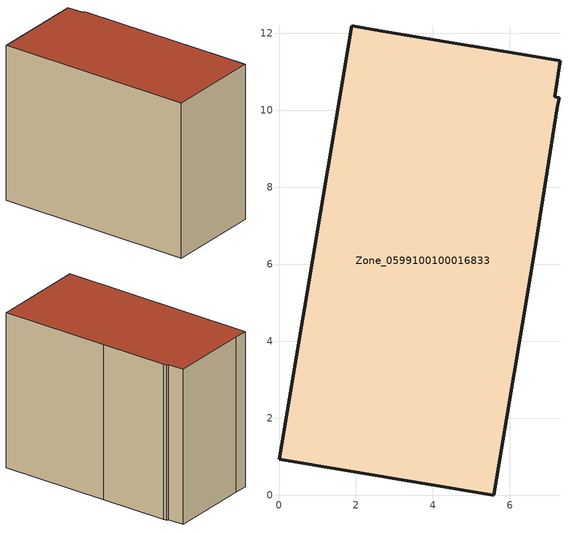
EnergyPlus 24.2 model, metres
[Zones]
Zone_0599100100016833
 floor ground (C_G): 1.89,12.2 2.69,12.06 7.3,11.29 7.17,10.36 7.28,10.33 7.24,10.09 6.64,6.28 5.59,0 0,0.93 z0
 wall outside (C_F): 6.64,6.28 7.24,10.09 7.28,10.33 7.17,10.36 7.3,11.29 2.69,12.06 1.89,12.2 0,0.93 5.59,0 6.64,6.28 z0:9.11
 roof outside (C_R): 2.69,12.06 1.89,12.2 0,0.93 5.59,0 6.64,6.28 7.24,10.09 7.28,10.33 7.17,10.36 7.3,11.29 z9.11
[BUILDING]
Pand.0599100100016833: North Axis=0; Terrain=City; Loads Convergence Tolerance Value=0.04; Temperature Convergence Tolerance Value=0.4; Solar Distribution=FullExterior; Maximum Number of Warmup Days=25; Minimum Number of Warmup Days=1
[Site:Location]
Rotterdam.The.Hague.AP_ZH_NLD Design_Conditions: Latitude=51.96; Longitude=4.45; Time Zone=1; Elevation=-4.5
[SITE:GROUNDTEMPERATURE:BUILDINGSURFACE]
18, 18, 18, 18, 18, 18, 18, 18, 18, 18, 18, 18
[MATERIAL] Thermal Absorptance=0.9; Solar Absorptance=0.7; Visible Absorptance=0.7
Name | Roughness | Thickness | Conductivity | Density | Specific Heat
G.TC.2015-2018 | MediumSmooth | 0.15 | 0.0428571 | 540 | 1210
F.TC.2015-2018 | Rough | 0.3 | 0.0666667 | 1920 | 840
R.TC.2015-2018 | MediumRough | 0.2 | 0.0333333 | 1500 | 1000
[CONSTRUCTION]
C_G: G.TC.2015-2018
C_F: F.TC.2015-2018
C_R: R.TC.2015-2018
[ZONE]
Zone_0599100100016833: Type=1; Multiplier=1; Ceiling Height=Autocalculate; Volume=Autocalculate; Floor Area=autocalculate; Part of Total Floor Area=Yes
[ZONEINFILTRATION:DESIGNFLOWRATE]
Infil_Zone_0599100100016833: Zone or ZoneList or Space or SpaceList=Zone_0599100100016833; Schedule=AlwaysOn; Design Flow Rate Calculation Method=Flow/Area; Flow Rate per Floor Area=0.0015; Constant Term Coefficient=1; Temperature Term Coefficient=0; Velocity Term Coefficient=0; Velocity Squared Term Coefficient=0
[HVACTEMPLATE:ZONE:IDEALLOADSAIRSYSTEM]
Zone_0599100100016833: Maximum Heating Supply Air Temperature=50; Minimum Cooling Supply Air Temperature=13; Maximum Heating Supply Air Humidity Ratio=0.0156; Minimum Cooling Supply Air Humidity Ratio=0.0077; Heating Limit=NoLimit; Cooling Limit=NoLimit; Dehumidification Control Type=ConstantSensibleHeatRatio; Cooling Sensible Heat Ratio=0.7; Dehumidification Setpoint=60; Humidification Control Type=None; Humidification Setpoint=30; Outdoor Air Method=None; Outdoor Air Flow Rate per Person=0.00944; Outdoor Air Flow Rate per Zone Floor Area=0; Outdoor Air Flow Rate per Zone=0; Demand Controlled Ventilation Type=None; Outdoor Air Economizer Type=NoEconomizer; Heat Recovery Type=None; Sensible Heat Recovery Effectiveness=0.7; Latent Heat Recovery Effectiveness=0.65
[ZONECONTROL:THERMOSTAT]
ThermostatControl_Zone_0599100100016833: Zone or ZoneList=Zone_0599100100016833; Control Type Schedule=DualSetpointControlType; Control 1=Thermostat_Zone_0599100100016833; Temperature Difference Between Cutout And Setpoint=0
[THERMOSTATSETPOINT:DUALSETPOINT]
Thermostat_Zone_0599100100016833: Heating Setpoint Temperature Schedule=HeatingSetpoint_Zone_0599100100016833; Cooling Setpoint Temperature Schedule=CoolingSetpoint_Zone_0599100100016833
[SCHEDULE:COMPACT]
HeatingSetpoint_Zone_0599100100016833: Through: 12/31, For: AllDays, Until: 24:00, 21
CoolingSetpoint_Zone_0599100100016833: Through: 12/31, For: AllDays, Until: 24:00, 24
DualSetpointControlType: Through: 12/31, For: AllDays, Until: 24:00, 4
AlwaysOn: Through: 12/31, For: AllDays, Until: 24:00, 1
